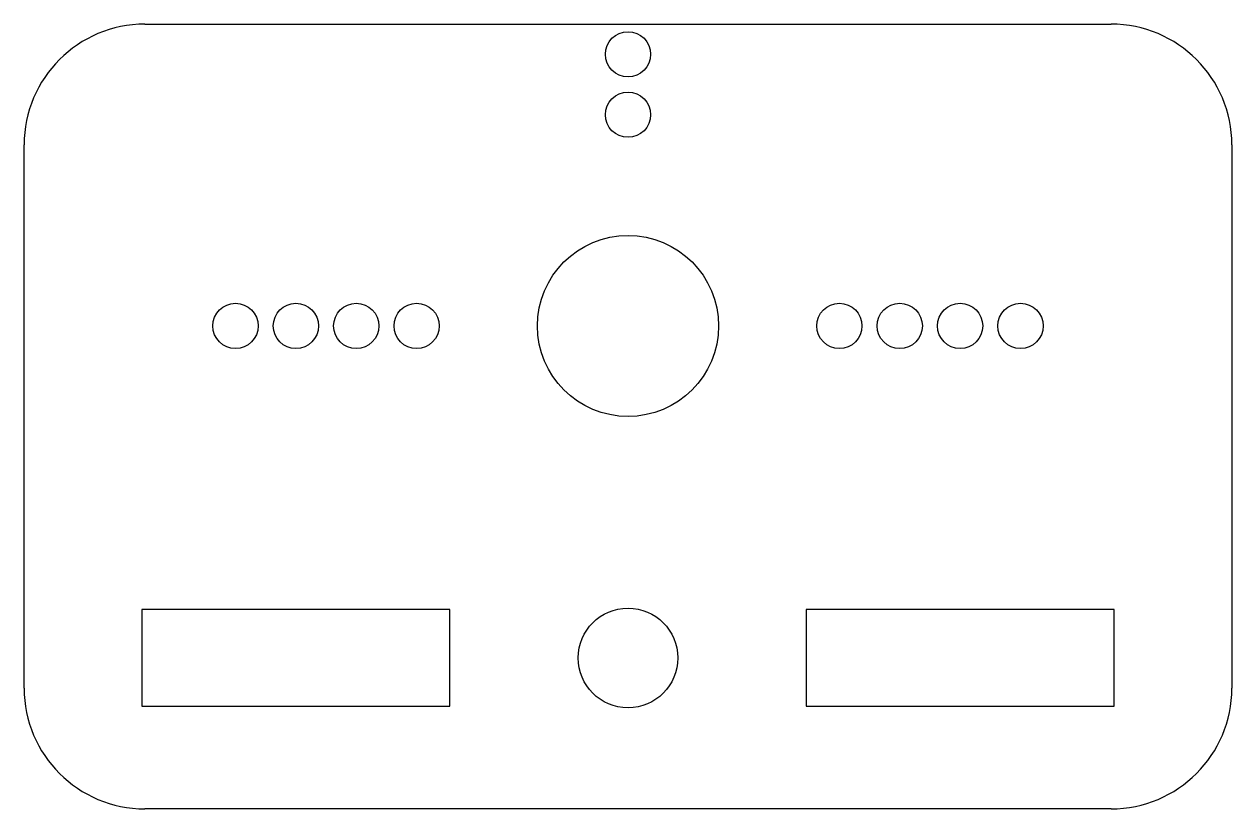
# Model space of a CAD drawing. Header units: millimetres. Extents: x -20 to 20, y -16 to 10.
import ezdxf

# ---------------------------------------------------------------- set-up
doc = ezdxf.new("R2010")
doc.units = ezdxf.units.MM

msp = doc.modelspace()

# ---------------------------------------------------------------- linework, layer by layer
for p, q in [((-16, 10), (16, 10)), ((-20, -12), (-20, 6)), ((20, 6), (20, -12)), ((-5.9, -9.4), (-16.1, -9.4)), ((-16.1, -9.4), (-16.1, -12.6)), ((-5.9, -12.6), (-5.9, -9.4)), ((16.1, -9.4), (5.9, -9.4)), ((5.9, -9.4), (5.9, -12.6)), ((16.1, -12.6), (16.1, -9.4)), ((-16.1, -12.6), (-5.9, -12.6)), ((5.9, -12.6), (16.1, -12.6)), ((16, -16), (-16, -16))]:
    msp.add_line(p, q)
for centre, radius in [((0, 9), 0.75), ((0, 7), 0.75), ((0, 0), 3), ((-13, 0), 0.75), ((-11, 0), 0.75), ((-9, 0), 0.75), ((-7, 0), 0.75), ((7, 0), 0.75), ((9, 0), 0.75), ((11, 0), 0.75), ((13, 0), 0.75), ((0, -11), 1.65)]:
    msp.add_circle(centre, radius)
for centre, start, end in [((-16, 6), 90, 180), ((16, 6), 0, 90), ((-16, -12), -180, -90), ((16, -12), -90, 0)]:
    msp.add_arc(centre, 4, start, end)

doc.saveas('drawing.dxf')
